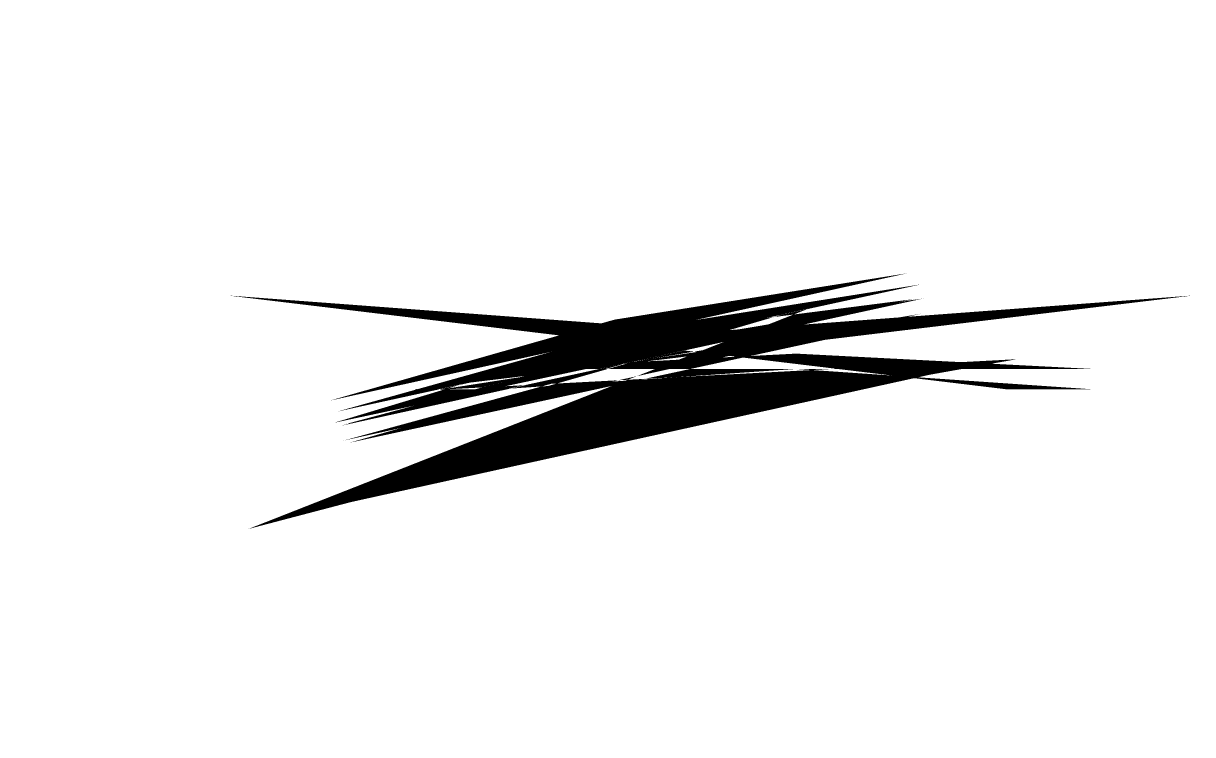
# Model space of a CAD drawing. Header units: millimetres. Extents: x 355056 to 356420, y 4610669 to 4611499.
import ezdxf

# ---------------------------------------------------------------- set-up
doc = ezdxf.new("R2010")
doc.units = ezdxf.units.MM

msp = doc.modelspace()

# ---------------------------------------------------------------- linework, layer by layer
for points in [[(355776.18, 4611015.011, 691.055, 0, 0), (355773.203, 4611028.546, 691.055, 0, 0), (355761.305, 4611083.365, 691.055, 0, 0), (355756.42, 4611105.247, 691.055, 0, 0), (355750.443, 4611133.259, 691.055, 0, 0), (355745.977, 4611153.511, 691.055, 0, 0)], [(355857.822, 4611072.233, 691.055, 0, 0), (355857.822, 4611113.859, 691.055, 0, 0), (355857.822, 4611139.645, 691.055, 0, 0)], [(355767.05, 4611086.462, 691.055, 0, 0), (355763.294, 4611103.572, 691.055, 0, 0), (355759.713, 4611119.882, 691.055, 0, 0), (355755.486, 4611139.24, 691.055, 0, 0)], [(355774.447, 4611083.001, 691.055, 0, 0), (355769.692, 4611104.977, 691.055, 0, 0), (355766.146, 4611121.294, 691.055, 0, 0), (355761.943, 4611140.629, 691.055, 0, 0)], [(355957.8216, 4611072.233, 691.055, 0, 0), (355957.8216, 4611095.993, 691.055, 0, 0), (355957.8216, 4611113.859, 691.055, 0, 0)]]:
    msp.add_lwpolyline(points, format="xyseb")
msp.add_spline([(355754.037, 4611145.893, 691.055), (355755.345, 4611150.953, 691.055), (355758.897, 4611153.511, 691.055)], degree=3)

doc.saveas('drawing.dxf')
